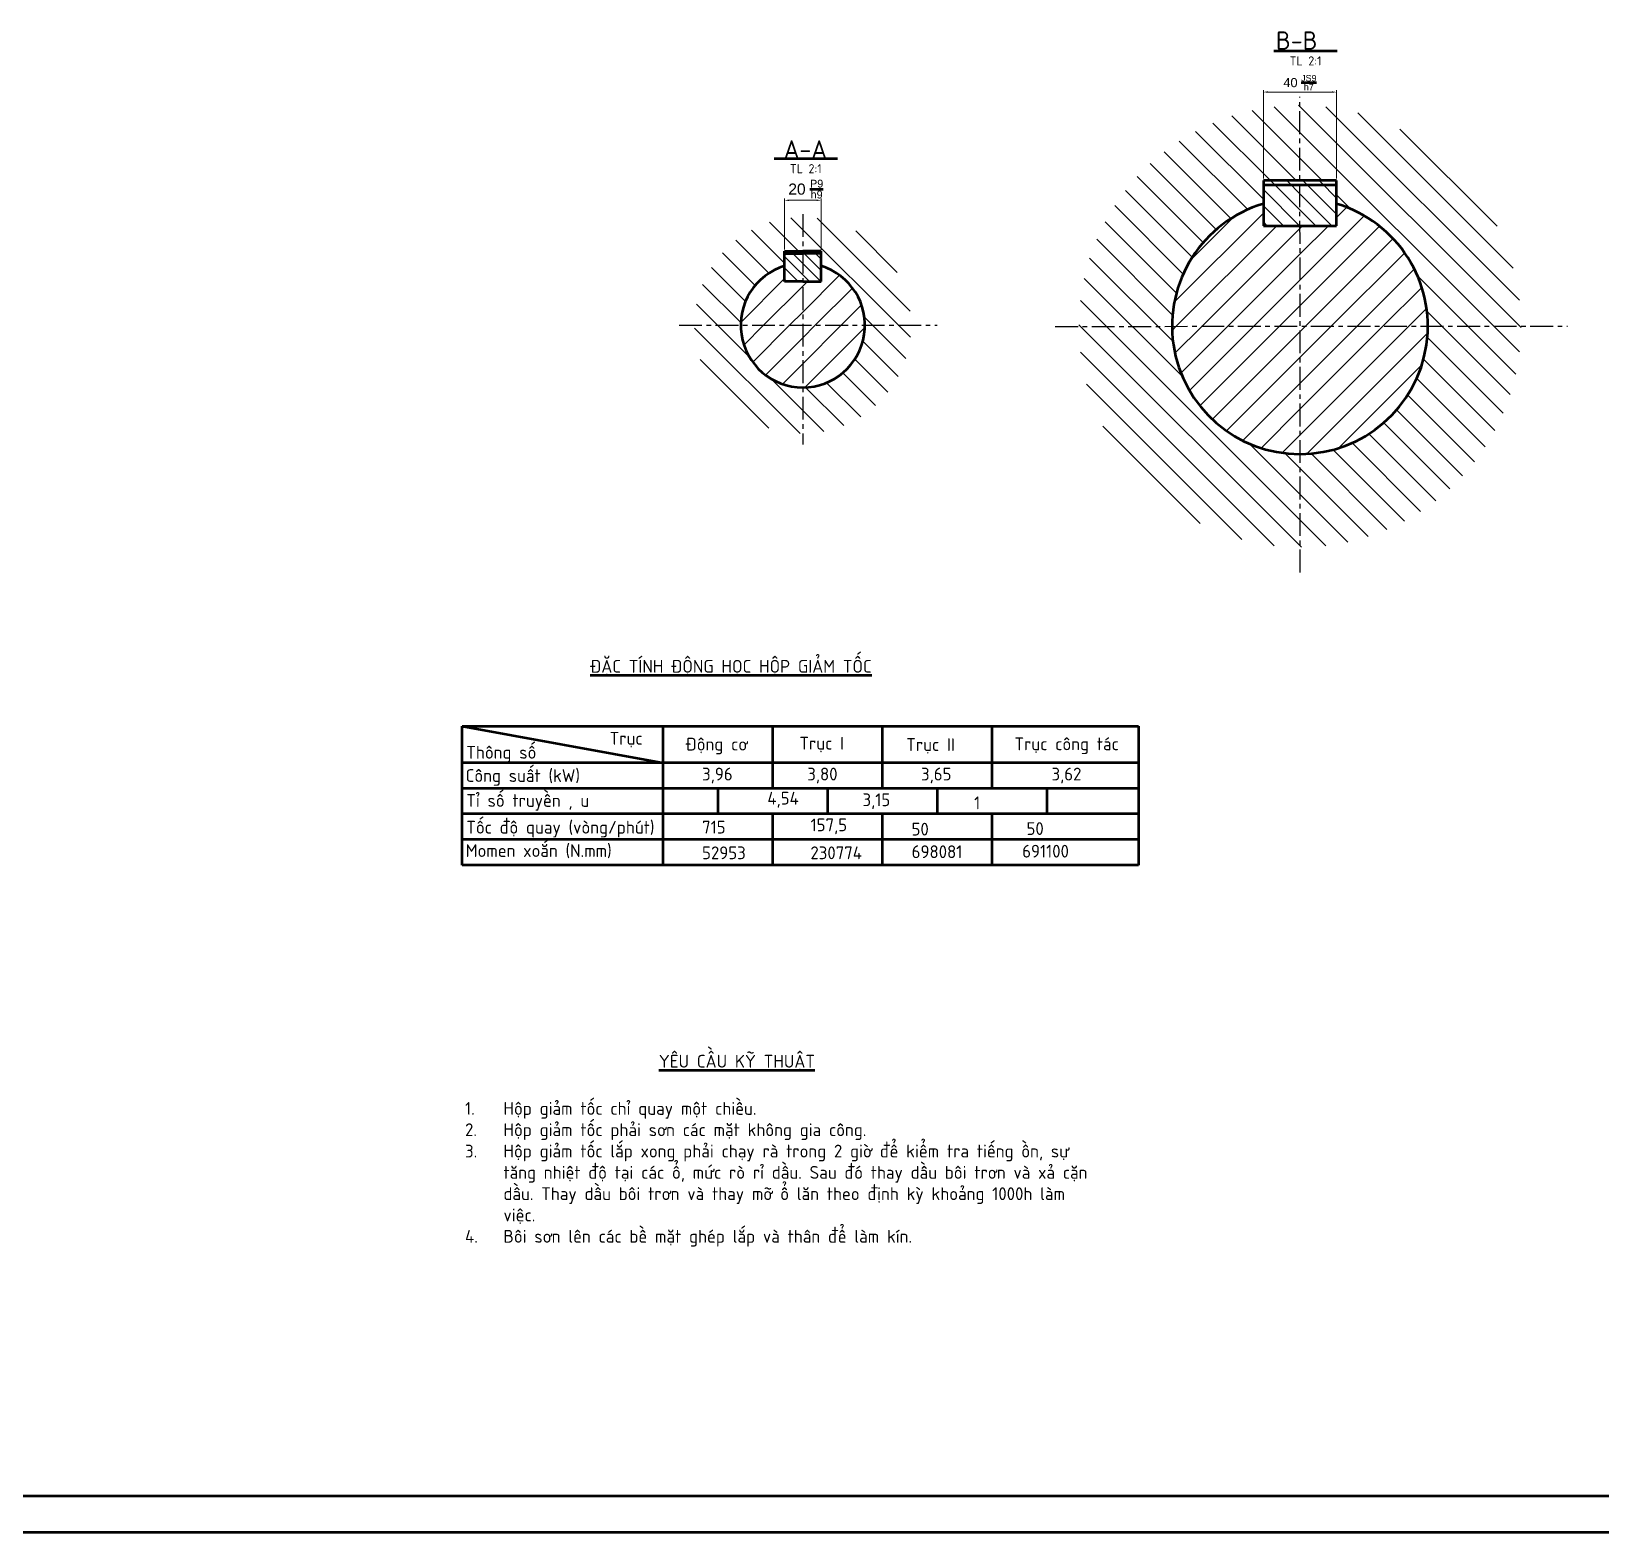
# Model space of a CAD drawing. Header units: millimetres. Extents: x -21370 to -1531, y 2 to 2748.
# Drawn here: x -3613 to -2754, y 2 to 824 of the extents above; entities that cross this region are included whole.
import ezdxf

# ---------------------------------------------------------------- set-up
doc = ezdxf.new("R2010")
doc.units = ezdxf.units.MM
doc.header["$LTSCALE"] = 10
doc.header["$MEASUREMENT"] = 0
doc.linetypes.add('CENTER', pattern=[2, 1.25, -0.25, 0.25, -0.25])
for name, color, linetype, lineweight in [('net dam', 7, 'Continuous', 50), ('NET TAM', 80, 'CENTER', 25), ('NET ĐẬM', 7, 'Continuous', 50), ('THƯỜNG MẢNH', 110, 'Continuous', 25)]:
    doc.layers.add(name, color=color, linetype=linetype, lineweight=lineweight)
doc.styles.add('7284', font='')
doc.styles.add('MtXpl_TCVN_7284', font='')
doc.styles.add('TCVN', font='arial.ttf')
doc.styles.get('7284').set_extended_font_data('TCVN 7284')
doc.styles.get('MtXpl_TCVN_7284').set_extended_font_data('TCVN 7284', bold=True)

msp = doc.modelspace()

# ---------------------------------------------------------------- linework, layer by layer
at = {"layer": 'net dam', "ltscale": 3}
for p, q in [((-3376.728, 443.62), (-3006.728, 443.62)), ((-3376.728, 367.62), (-3376.728, 443.62)), ((-3376.728, 443.62), (-3266.728, 423.62)), ((-3266.728, 367.62), (-3266.728, 443.62)), ((-3206.728, 423.62), (-3206.728, 443.62)), ((-3146.728, 423.62), (-3146.728, 443.62)), ((-3086.728, 423.62), (-3086.728, 443.62)), ((-3006.728, 443.62), (-3006.728, 367.62)), ((-3006.728, 423.62), (-3376.728, 423.62)), ((-3206.728, 409.62), (-3206.728, 423.62)), ((-3146.728, 409.62), (-3146.728, 423.62)), ((-3086.728, 409.62), (-3086.728, 423.62)), ((-3006.728, 409.62), (-3376.728, 409.62)), ((-3236.728, 395.62), (-3236.728, 409.62)), ((-3176.728, 395.62), (-3176.728, 409.62)), ((-3116.728, 395.62), (-3116.728, 409.62)), ((-3056.728, 395.62), (-3056.728, 409.62)), ((-3006.728, 395.62), (-3376.728, 395.62)), ((-3206.728, 367.62), (-3206.728, 395.62)), ((-3146.728, 367.62), (-3146.728, 395.62)), ((-3086.728, 367.62), (-3086.728, 395.62)), ((-3006.728, 381.62), (-3376.728, 381.62)), ((-3006.728, 367.62), (-3376.728, 367.62))]:
    msp.add_line(p, q, dxfattribs=at)
at = {"layer": 'NET TAM'}
for p, q in [((-2918.13, 527.836), (-2918.349, 788.206)), ((-3190.382, 723.998), (-3190.382, 597.954)), ((-3258.113, 663.132), (-3116.794, 663.132)), ((-3052.266, 662.54), (-2771.947, 662.718))]:
    msp.add_line(p, q, dxfattribs=at)
at = {"layer": 'NET ĐẬM'}
for p, q in [((-2932.632, 813.467), (-2897.865, 813.467)), ((-3206.132, 754.478), (-3171.365, 754.478)), ((-2938.316, 742.432), (-2938.316, 717.632)), ((-2898.316, 742.432), (-2938.316, 742.432)), ((-2898.308, 739.913), (-2938.308, 739.913)), ((-2898.316, 717.632), (-2898.316, 742.432)), ((-2938.316, 717.632), (-2918.316, 717.632)), ((-2918.316, 717.632), (-2898.316, 717.632)), ((-3200.382, 703.732), (-3190.382, 703.732)), ((-3200.382, 703.732), (-3190.382, 703.732)), ((-3200.382, 703.132), (-3200.382, 703.732)), ((-3200.382, 687.132), (-3200.382, 703.132)), ((-3200.382, 702.425), (-3190.382, 702.425)), ((-3200.382, 702.425), (-3190.382, 702.425)), ((-3180.382, 703.732), (-3190.382, 703.732)), ((-3180.382, 703.732), (-3190.382, 703.732)), ((-3180.382, 702.425), (-3190.382, 702.425)), ((-3180.382, 702.425), (-3190.382, 702.425)), ((-3180.382, 703.132), (-3180.382, 703.732)), ((-3180.382, 687.132), (-3180.382, 703.132)), ((-3190.382, 687.132), (-3200.382, 687.132)), ((-3190.382, 687.132), (-3180.382, 687.132))]:
    msp.add_line(p, q, dxfattribs=at)
at = {"layer": 'NET ĐẬM', "color": 2, "lineweight": 13, "ltscale": 2}
for p, q in [((-2938.316, 743.432), (-2938.316, 791.831)), ((-2898.316, 743.432), (-2898.316, 791.831))]:
    msp.add_line(p, q, dxfattribs=at)
at = {"layer": 'NET ĐẬM', "lineweight": 13, "ltscale": 2}
msp.add_line((-2935.816, 790.831), (-2900.816, 790.831), dxfattribs=at)
at = {"layer": 'NET ĐẬM', "color": 2, "lineweight": 13}
for p, q in [((-3200.382, 704.732), (-3200.382, 732.587)), ((-3180.382, 704.432), (-3180.382, 732.587))]:
    msp.add_line(p, q, dxfattribs=at)
at = {"layer": 'NET ĐẬM', "lineweight": 13}
msp.add_line((-3197.882, 731.587), (-3182.882, 731.587), dxfattribs=at)
at = {"layer": 'NET ĐẬM', "ltscale": 2}
for p, q in [((-2363.751, 22.198), (-4701.751, 22.198)), ((-2343.751, 2.198), (-4721.751, 2.198))]:
    msp.add_line(p, q, dxfattribs=at)
at = {"layer": 'NET ĐẬM'}
for centre, radius, start, end in [((-2918.316, 662.632), 70, 106.60155, 73.39845), ((-3190.382, 663.132), 34, 107.104635, 72.895365)]:
    msp.add_arc(centre, radius, start, end, dxfattribs=at)
at = {"layer": 'NET ĐẬM', "ltscale": 2}
for points in [[(-2935.816, 791.248), (-2935.816, 790.414), (-2938.316, 790.831)], [(-2900.816, 791.248), (-2900.816, 790.414), (-2898.316, 790.831)]]:
    msp.add_solid(points, dxfattribs=at)
at = {"layer": 'NET ĐẬM'}
for points in [[(-3197.882, 732.004), (-3197.882, 731.171), (-3200.382, 731.587)], [(-3182.882, 732.004), (-3182.882, 731.171), (-3180.382, 731.587)]]:
    msp.add_solid(points, dxfattribs=at)
at = {"layer": 'THƯỜNG MẢNH', "linetype": 'Continuous'}
for p, q in [((-2798.14, 648.535), (-2932.413, 782.808)), ((-2797.319, 661.856), (-2919.092, 783.629)), ((-2798.152, 676.832), (-2904.116, 782.796)), ((-2934.463, 742.432), (-2965.91, 773.879)), ((-2920.321, 742.432), (-2955.625, 777.736)), ((-2906.179, 742.432), (-2944.509, 780.763)), ((-2801.554, 694.376), (-2886.572, 779.394)), ((-2938.316, 732.143), (-2975.461, 769.288)), ((-2810.404, 717.368), (-2863.58, 770.544)), ((-2956.049, 721.592), (-2992.602, 758.144)), ((-2946.862, 726.547), (-2984.344, 764.029)), ((-2964.144, 715.545), (-3000.26, 751.661)), ((-2971.216, 708.475), (-3007.332, 744.59)), ((-2933.663, 741.632), (-2934.463, 742.432)), ((-2918.316, 726.285), (-2933.663, 741.632)), ((-2924.825, 741.632), (-2925.625, 742.432)), ((-2918.316, 735.123), (-2924.825, 741.632)), ((-2915.986, 741.632), (-2916.786, 742.432)), ((-2898.316, 723.962), (-2915.986, 741.632)), ((-2907.147, 741.632), (-2907.947, 742.432)), ((-2898.316, 732.801), (-2907.147, 741.632)), ((-2898.316, 741.64), (-2899.108, 742.432)), ((-2977.265, 700.381), (-3013.816, 736.933)), ((-2918.502, 717.632), (-2938.316, 737.446)), ((-2900.825, 717.632), (-2918.316, 735.123)), ((-2890.703, 726.956), (-2898.316, 734.569)), ((-3131.488, 656.614), (-3196.9, 722.026)), ((-3131.641, 670.91), (-3182.605, 721.873)), ((-2982.223, 691.197), (-3019.702, 728.676)), ((-2987.079, 675.735), (-2938.316, 724.497)), ((-2978.388, 698.567), (-2954.251, 722.705)), ((-2927.341, 717.632), (-2938.316, 728.607)), ((-2909.663, 717.632), (-2918.316, 726.285)), ((-2918.316, 687.929), (-2883.11, 723.135)), ((-2898.316, 722.071), (-2892.635, 727.752)), ((-3200.382, 697.224), (-3218.466, 715.308)), ((-3192.748, 703.732), (-3208.548, 719.533)), ((-3138.695, 692.106), (-3161.409, 714.819)), ((-2985.928, 680.76), (-3024.962, 719.794)), ((-2986.039, 662.632), (-2931.039, 717.632)), ((-2971.896, 662.632), (-2918.316, 716.213)), ((-2936.18, 717.632), (-2938.316, 719.768)), ((-2918.316, 716.213), (-2916.896, 717.632)), ((-2918.316, 702.071), (-2902.754, 717.632)), ((-2918.316, 673.787), (-2874.711, 717.392)), ((-3208.929, 691.628), (-3227.01, 709.709)), ((-2988.049, 668.739), (-3029.554, 710.244)), ((-2915.328, 662.632), (-2867.347, 710.613)), ((-3216.428, 684.986), (-3234.325, 702.882)), ((-3190.382, 690.76), (-3200.382, 700.76)), ((-3196.568, 703.132), (-3197.168, 703.732)), ((-3190.382, 696.947), (-3196.568, 703.132)), ((-3190.382, 703.134), (-3190.98, 703.732)), ((-3190.38, 703.132), (-3190.382, 703.134)), ((-3180.568, 687.132), (-3190.382, 696.947)), ((-3180.382, 693.134), (-3190.38, 703.132)), ((-3184.193, 703.132), (-3184.793, 703.732)), ((-3180.382, 699.321), (-3184.193, 703.132)), ((-2987.827, 654.374), (-3033.413, 699.961)), ((-2957.754, 662.632), (-2918.316, 702.071)), ((-2901.186, 662.632), (-2861, 702.818)), ((-3221.775, 676.19), (-3240.433, 694.849)), ((-3192.942, 687.132), (-3200.382, 694.573)), ((-3199.129, 687.132), (-3200.382, 688.385)), ((-3186.755, 687.132), (-3190.382, 690.76)), ((-2982.658, 635.064), (-3036.441, 688.847)), ((-2943.612, 662.632), (-2918.316, 687.929)), ((-2887.044, 662.632), (-2855.717, 693.959)), ((-2800.185, 636.439), (-2853.992, 690.245)), ((-3224.349, 664.623), (-3245.245, 685.518)), ((-2872.902, 662.632), (-2851.627, 683.907)), ((-3219.58, 645.711), (-3248.508, 674.639)), ((-2904.196, 542.459), (-3038.489, 676.752)), ((-2929.47, 662.632), (-2918.316, 673.787)), ((-2858.759, 662.632), (-2848.999, 672.392)), ((-2803.212, 625.323), (-2848.808, 670.919)), ((-3191.909, 603.898), (-3249.616, 661.605)), ((-3133.982, 644.966), (-3156.686, 667.671)), ((-2917.514, 541.635), (-3039.313, 663.434)), ((-2988.28, 660.391), (-2986.039, 662.632)), ((-2986.727, 647.802), (-2971.896, 662.632)), ((-2983.435, 636.952), (-2957.754, 662.632)), ((-2978.818, 627.426), (-2943.612, 662.632)), ((-2973.075, 619.027), (-2929.47, 662.632)), ((-2918.316, 659.645), (-2915.328, 662.632)), ((-2918.316, 645.503), (-2901.186, 662.632)), ((-2918.316, 631.36), (-2887.044, 662.632)), ((-2918.316, 617.218), (-2872.902, 662.632)), ((-2918.316, 603.076), (-2858.759, 662.632)), ((-3138.207, 635.049), (-3157.53, 654.372)), ((-2966.297, 611.664), (-2918.316, 659.645)), ((-2914.514, 592.736), (-2848.419, 658.831)), ((-2807.069, 615.038), (-2848.58, 656.549)), ((-3209.049, 606.896), (-3246.619, 644.466)), ((-3143.805, 626.505), (-3161.886, 644.586)), ((-2932.486, 542.465), (-3038.483, 648.462)), ((-2958.502, 605.317), (-2918.316, 645.503)), ((-2811.66, 605.487), (-2850.698, 644.525)), ((-3150.632, 619.19), (-3168.528, 637.086)), ((-2897.221, 595.886), (-2851.57, 641.538)), ((-3178.875, 605.007), (-3207.804, 633.935)), ((-3167.997, 608.27), (-3188.892, 629.165)), ((-3158.666, 613.082), (-3177.324, 631.74)), ((-2950.025, 545.862), (-3035.087, 630.923)), ((-2949.643, 600.033), (-2918.316, 631.36)), ((-2816.92, 596.604), (-2854.401, 634.086)), ((-2822.804, 588.346), (-2859.356, 624.899)), ((-2939.59, 595.944), (-2918.316, 617.218)), ((-2829.288, 580.688), (-2865.403, 616.804)), ((-2973, 554.695), (-3026.253, 607.948)), ((-2928.076, 593.316), (-2918.316, 603.076)), ((-2844.016, 567.132), (-2880.567, 603.683)), ((-2836.358, 573.616), (-2872.473, 609.732)), ((-2892.101, 544.507), (-2945.884, 598.29)), ((-2880.987, 547.535), (-2926.574, 593.121)), ((-2870.704, 551.394), (-2912.209, 592.899)), ((-2861.154, 555.986), (-2900.188, 595.02)), ((-2852.272, 561.246), (-2889.751, 598.726))]:
    msp.add_line(p, q, dxfattribs=at)
at = {"layer": 'THƯỜNG MẢNH', "color": 3, "linetype": 'Continuous'}
for p, q in [((-3224.344, 664.743), (-3200.382, 688.705)), ((-3190.382, 670.421), (-3170.263, 690.54)), ((-3190.382, 684.563), (-3187.813, 687.132)), ((-3180.382, 694.563), (-3179.576, 695.369)), ((-3211.813, 663.132), (-3190.382, 684.563)), ((-3183.529, 663.132), (-3163.159, 683.502)), ((-3197.671, 663.132), (-3190.382, 670.421)), ((-3169.386, 663.132), (-3158.256, 674.263)), ((-3222.619, 652.326), (-3211.813, 663.132)), ((-3217.79, 643.013), (-3197.671, 663.132)), ((-3190.382, 656.279), (-3183.529, 663.132)), ((-3190.382, 642.137), (-3169.386, 663.132)), ((-3189.225, 629.152), (-3156.402, 661.975)), ((-3210.751, 635.909), (-3190.382, 656.279)), ((-3201.513, 631.006), (-3190.382, 642.137))]:
    msp.add_line(p, q, dxfattribs=at)

# ---------------------------------------------------------------- texts
at = {"layer": 'net dam', "style": '7284'}
for s, p in [('Trục', (-3296.088, 433.542)), ('Động cơ', (-3254.579, 430.371)), ('Trục I', (-3192.238, 430.861)), ('Trục II', (-3133.773, 430.122)), ('Trục công tác', (-3074.538, 430.509)), ('3,96', (-3245.504, 413.977)), ('3,80', (-3187.947, 413.977)), ('3,65', (-3125.692, 413.977)), ('3,62', (-3054.271, 413.977)), ('4,54', (-3209.768, 400.755)), ('3,15', (-3157.701, 399.894)), ('1', (-3096.62, 398.201)), ('715', (-3245.504, 384.915)), ('157,5', (-3186.141, 386.153)), ('50', (-3130.879, 383.824)), ('50', (-3067.954, 384.118)), ('52953', (-3245.504, 370.852)), ('230774', (-3186.21, 370.852)), ('698081', (-3130.808, 371.451)), ('691100', (-3070.316, 371.75))]:
    msp.add_text(s, height=7, dxfattribs=at).set_placement(p)
at = {"layer": 'net dam', "color": 0, "style": '7284'}
for s, p in [('Thông số', (-3374.561, 425.881)), ('Công suất (kW)', (-3374.911, 413.159)), ('Tỉ số truyền , u', (-3374.561, 399.528)), ('Tốc độ quay (vòng/phút)', (-3374.561, 384.86)), ('Momen xoắn (N.mm)', (-3374.911, 372.085))]:
    msp.add_text(s, height=7, dxfattribs=at).set_placement(p)
at = {"layer": 'net dam', "char_height": 7, "attachment_point": 1, "style": 'TCVN'}
for s, insert, width in [('{\\fTCVN 7284|b0|i0|c163|p34;\\L\\C0;YÊU CẦU KỸ THUẬT}', (-3269.166, 263.751), 207.9826), ('\\pxi-3,l4,t4;{\\fTCVN 7284|b0|i0|c0|p34;\\C0;1.^IHộp giảm tốc chỉ quay một chiều.\\P2.^IHộp giảm tốc phải sơn các mặt không gia công.\\P3.^IHộp giảm tốc lắp xong phải chạy rà trong 2 giờ để kiểm tra tiếng ồn, sự tăng nhiệt độ tại các ổ, mức rò rỉ dầu. Sau đó thay dầu bôi trơn và xả cặn dầu. Thay dầu bôi trơn và thay mỡ ổ lăn theo định kỳ khoảng 1000h làm việc.\\P4.^IBôi sơn lên các bề mặt ghép lắp và thân để làm kín. }', (-3382.217, 237.916), 355.81902)]:
    msp.add_mtext(s, dxfattribs=dict(at, insert=insert, width=width))
at = {"layer": 'NET ĐẬM'}
for s, height, style, p in [('B-B', 10, 'MtXpl_TCVN_7284', (-2931.462, 814.057)), ('TL 2:1', 5, '7284', (-2923.974, 805.376)), ('A-A', 10, 'MtXpl_TCVN_7284', (-3200.81, 754.478)), ('TL 2:1', 5, '7284', (-3197.474, 746.387))]:
    msp.add_text(s, height=height, dxfattribs=dict(at, style=style)).set_placement(p)
at = {"layer": 'NET ĐẬM', "color": 3, "ltscale": 2, "insert": (-2918.316, 796.017), "char_height": 2.5, "width": 47.66007, "attachment_point": 5, "style": 'TCVN'}
msp.add_mtext('\\A1;{\\H2x;40 \\H0.7x;\\SJS9/h7;}', dxfattribs=at)
at = {"layer": 'NET ĐẬM', "color": 3, "insert": (-3188.748, 737.711), "char_height": 2.5, "width": 19.93157, "attachment_point": 5, "style": 'TCVN'}
msp.add_mtext('\\A1;{\\H2.44004x;20 \\H0.7x;\\SP9/h9;}', dxfattribs=at)
at = {"layer": 'NET ĐẬM', "insert": (-3306.791, 479.966), "char_height": 7, "width": 186.13148, "attachment_point": 1, "style": 'TCVN'}
msp.add_mtext('{\\fTCVN 7284|b0|i0|c0|p34;\\LĐẶC TÍNH ĐỘNG HỌC HỘP GIẢM TỐC}', dxfattribs=at)

doc.saveas('drawing.dxf')
